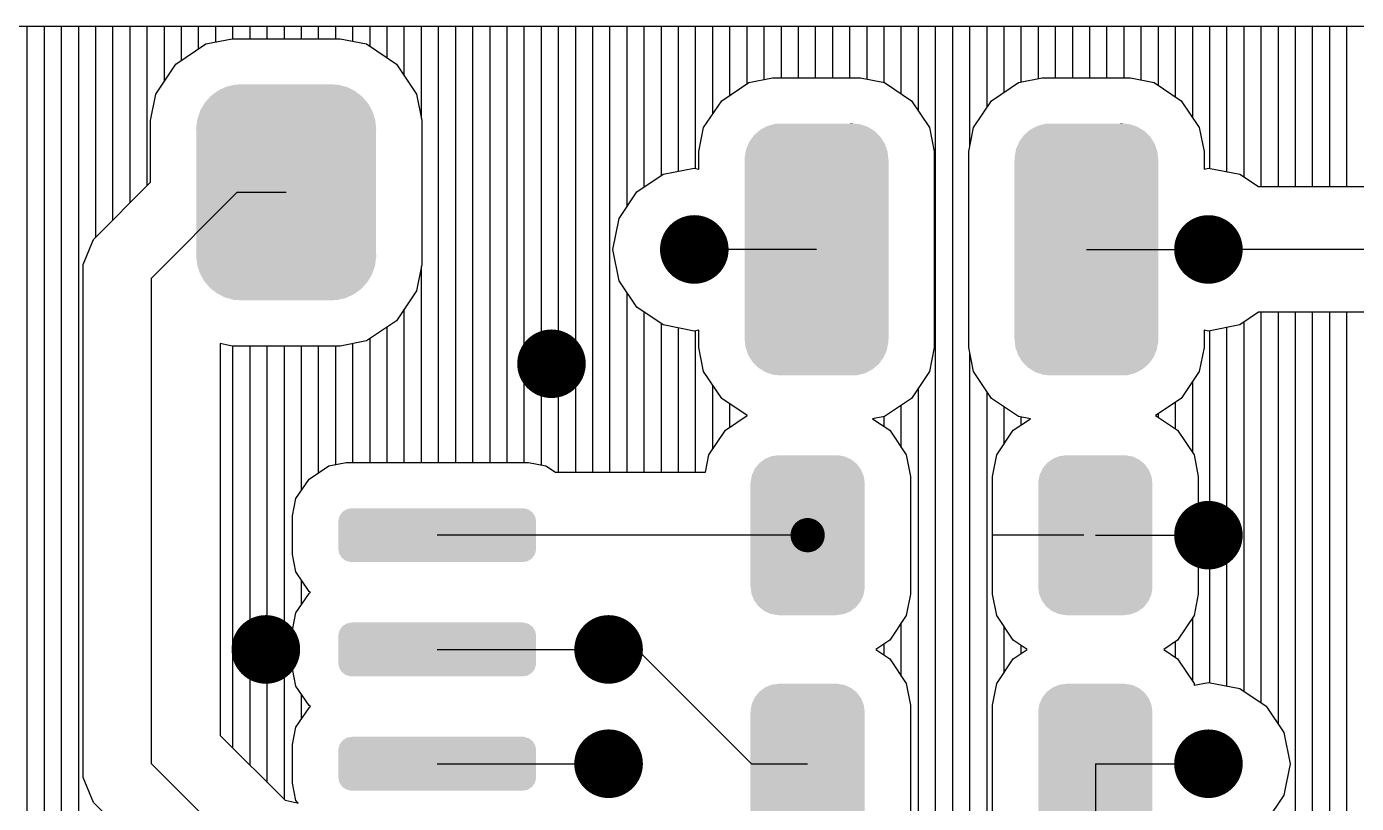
# Model space of a CAD drawing. Extents: x 295 to 953, y 10 to 290.
# Drawn here: x 621.68 to 646.07, y 120.65 to 134.9 of the extents above; entities that cross this region are included whole.
import ezdxf

# ---------------------------------------------------------------- set-up
doc = ezdxf.new("R2010")
doc.units = 0
doc.header["$LTSCALE"] = 5
doc.header["$MEASUREMENT"] = 0
doc.layers.get('0').update_dxf_attribs({"linetype": 'CONTINUOUS', "lineweight": 25})
doc.layers.add('DV-INT-A3_TOP', color=10, linetype='CONTINUOUS')

msp = doc.modelspace()

# ---------------------------------------------------------------- linework, layer by layer
for points, const_width in [([(633.609, 130.812, 1), (634.238, 130.812, 1)], 0.629), ([(643.039, 130.812, 1), (643.667, 130.812, 1)], 0.629), ([(630.99, 128.716, 1), (631.618, 128.716, 1)], 0.629), ([(643.039, 125.573, 1), (643.667, 125.573, 1)], 0.629), ([(635.845, 125.573, 1), (636.159, 125.573, 1)], 0.314), ([(625.751, 123.478, 1), (626.38, 123.478, 1)], 0.629), ([(632.037, 123.478, 1), (632.666, 123.478, 1)], 0.629), ([(632.037, 121.382, 1), (632.666, 121.382, 1)], 0.629), ([(643.039, 121.382, 1), (643.667, 121.382, 1)], 0.629)]:
    msp.add_lwpolyline(points, format="xyb", close=True, dxfattribs=dict(const_width=const_width))
for points in [[(625.059, 133.629), (625.176, 133.715), (627.814, 133.629), (627.704, 133.715)], [(625.176, 133.715), (625.193, 133.727), (627.704, 133.715), (627.679, 133.727)], [(625.193, 133.727), (625.326, 133.789), (627.679, 133.727), (627.556, 133.789)], [(625.326, 133.789), (625.344, 133.797), (627.556, 133.789), (627.525, 133.797)], [(625.344, 133.797), (625.49, 133.831), (627.525, 133.797), (627.395, 133.831)], [(625.49, 133.831), (625.505, 133.835), (627.395, 133.831), (627.336, 133.835)], [(625.505, 133.835), (625.671, 133.84), (627.336, 133.835), (627.252, 133.84)], [(627.205, 133.84), (627.229, 133.841), (627.252, 133.84), (627.229, 133.841)], [(624.863, 133.362), (624.936, 133.486), (628.011, 133.362), (627.943, 133.486)], [(624.936, 133.486), (624.947, 133.505), (627.943, 133.486), (627.926, 133.505)], [(624.947, 133.505), (625.044, 133.612), (627.926, 133.505), (627.835, 133.612)], [(625.044, 133.612), (625.059, 133.629), (627.835, 133.612), (627.814, 133.629)], [(624.787, 133.04), (624.806, 133.182), (628.087, 133.04), (628.073, 133.182)], [(624.806, 133.182), (624.809, 133.205), (628.073, 133.182), (628.065, 133.205)], [(624.809, 133.205), (624.855, 133.34), (628.065, 133.205), (628.023, 133.34)], [(624.855, 133.34), (624.863, 133.362), (628.023, 133.34), (628.011, 133.362)], [(624.787, 133.016), (624.787, 133.04), (628.089, 133.016), (628.087, 133.04)], [(624.789, 132.958), (624.787, 133.016), (628.087, 132.958), (628.089, 133.016)], [(624.789, 130.762), (624.789, 132.958), (628.087, 130.762), (628.087, 132.958)], [(635.024, 132.912), (635.104, 132.981), (637.302, 132.912), (637.233, 132.981)], [(635.104, 132.981), (635.137, 133.009), (637.233, 132.981), (637.187, 133.009)], [(635.137, 133.009), (635.232, 133.059), (637.187, 133.009), (637.107, 133.059)], [(635.232, 133.059), (635.268, 133.078), (637.107, 133.059), (637.052, 133.078)], [(635.268, 133.078), (635.379, 133.107), (637.052, 133.078), (636.966, 133.107)], [(635.379, 133.107), (635.412, 133.116), (636.966, 133.107), (636.884, 133.116)], [(635.412, 133.116), (635.56, 133.121), (636.884, 133.116), (636.837, 133.121)], [(636.772, 133.121), (636.818, 133.123), (636.837, 133.121), (636.818, 133.123)], [(639.973, 132.912), (640.053, 132.981), (642.251, 132.912), (642.182, 132.981)], [(640.053, 132.981), (640.086, 133.009), (642.182, 132.981), (642.137, 133.009)], [(640.086, 133.009), (640.182, 133.059), (642.137, 133.009), (642.056, 133.059)], [(640.182, 133.059), (640.218, 133.078), (642.056, 133.059), (642.001, 133.078)], [(640.218, 133.078), (640.328, 133.107), (642.001, 133.078), (641.916, 133.107)], [(640.328, 133.107), (640.361, 133.116), (641.916, 133.107), (641.833, 133.116)], [(640.361, 133.116), (640.51, 133.121), (641.833, 133.116), (641.787, 133.121)], [(641.722, 133.121), (641.768, 133.123), (641.787, 133.121), (641.768, 133.123)], [(634.876, 132.657), (634.917, 132.751), (637.451, 132.657), (637.418, 132.751)], [(634.917, 132.751), (634.936, 132.793), (637.418, 132.751), (637.391, 132.793)], [(634.936, 132.793), (634.997, 132.876), (637.391, 132.793), (637.338, 132.876)], [(634.997, 132.876), (635.024, 132.912), (637.338, 132.876), (637.302, 132.912)], [(639.826, 132.657), (639.867, 132.751), (642.4, 132.657), (642.367, 132.751)], [(639.867, 132.751), (639.885, 132.793), (642.367, 132.751), (642.341, 132.793)], [(639.885, 132.793), (639.947, 132.876), (642.341, 132.793), (642.288, 132.876)], [(639.947, 132.876), (639.973, 132.912), (642.288, 132.876), (642.251, 132.912)], [(634.845, 129.163), (634.845, 132.461), (637.486, 129.163), (637.486, 132.461)], [(634.847, 132.463), (634.849, 132.511), (637.484, 132.463), (637.478, 132.511)], [(634.847, 132.461), (634.847, 132.463), (637.484, 132.461), (637.484, 132.463)], [(634.849, 132.511), (634.868, 132.611), (637.478, 132.511), (637.467, 132.611)], [(634.868, 132.611), (634.876, 132.657), (637.467, 132.611), (637.451, 132.657)], [(639.795, 129.163), (639.795, 132.461), (642.435, 129.163), (642.435, 132.461)], [(639.797, 132.463), (639.799, 132.511), (642.433, 132.463), (642.428, 132.511)], [(639.797, 132.461), (639.797, 132.463), (642.433, 132.461), (642.433, 132.463)], [(639.799, 132.511), (639.817, 132.611), (642.428, 132.511), (642.416, 132.611)], [(639.817, 132.611), (639.826, 132.657), (642.416, 132.611), (642.4, 132.657)], [(624.787, 130.703), (624.789, 130.761), (628.089, 130.703), (628.087, 130.761)], [(624.789, 130.761), (624.789, 130.762), (628.087, 130.761), (628.087, 130.762)], [(624.789, 130.679), (624.787, 130.703), (628.089, 130.679), (628.089, 130.703)], [(624.804, 130.538), (624.789, 130.679), (628.071, 130.538), (628.089, 130.679)], [(624.811, 130.514), (624.804, 130.538), (628.068, 130.514), (628.071, 130.538)], [(624.853, 130.379), (624.811, 130.514), (628.021, 130.379), (628.068, 130.514)], [(624.865, 130.357), (624.853, 130.379), (628.013, 130.357), (628.021, 130.379)], [(624.933, 130.233), (624.865, 130.357), (627.941, 130.233), (628.013, 130.357)], [(624.95, 130.214), (624.933, 130.233), (627.929, 130.214), (627.941, 130.233)], [(625.041, 130.107), (624.95, 130.214), (627.832, 130.107), (627.929, 130.214)], [(625.062, 130.09), (625.041, 130.107), (627.818, 130.09), (627.832, 130.107)], [(625.172, 130.005), (625.062, 130.09), (627.701, 130.005), (627.818, 130.09)], [(625.197, 129.992), (625.172, 130.005), (627.684, 129.992), (627.701, 130.005)], [(625.321, 129.93), (625.197, 129.992), (627.551, 129.93), (627.684, 129.992)], [(625.352, 129.922), (625.321, 129.93), (627.533, 129.922), (627.551, 129.93)], [(625.481, 129.888), (625.352, 129.922), (627.386, 129.888), (627.533, 129.922)], [(625.541, 129.884), (625.481, 129.888), (627.371, 129.884), (627.386, 129.888)], [(625.624, 129.879), (625.541, 129.884), (627.205, 129.879), (627.371, 129.884)], [(625.647, 129.878), (625.624, 129.879), (625.647, 129.878), (625.671, 129.879)], [(634.847, 129.161), (634.847, 129.163), (637.484, 129.161), (637.484, 129.163)], [(634.853, 129.113), (634.847, 129.161), (637.482, 129.113), (637.484, 129.161)], [(634.864, 129.013), (634.853, 129.113), (637.463, 129.013), (637.482, 129.113)], [(639.797, 129.161), (639.797, 129.163), (642.433, 129.161), (642.433, 129.163)], [(639.802, 129.113), (639.797, 129.161), (642.431, 129.113), (642.433, 129.161)], [(639.814, 129.013), (639.802, 129.113), (642.413, 129.013), (642.431, 129.113)], [(634.88, 128.967), (634.864, 129.013), (637.455, 128.967), (637.463, 129.013)], [(634.913, 128.873), (634.88, 128.967), (637.414, 128.873), (637.455, 128.967)], [(634.94, 128.831), (634.913, 128.873), (637.395, 128.831), (637.414, 128.873)], [(634.993, 128.747), (634.94, 128.831), (637.334, 128.747), (637.395, 128.831)], [(639.83, 128.967), (639.814, 129.013), (642.404, 128.967), (642.413, 129.013)], [(639.863, 128.873), (639.83, 128.967), (642.363, 128.873), (642.404, 128.967)], [(639.89, 128.831), (639.863, 128.873), (642.345, 128.831), (642.363, 128.873)], [(639.942, 128.747), (639.89, 128.831), (642.283, 128.747), (642.345, 128.831)], [(635.029, 128.711), (634.993, 128.747), (637.307, 128.711), (637.334, 128.747)], [(635.098, 128.643), (635.029, 128.711), (637.227, 128.643), (637.307, 128.711)], [(635.143, 128.615), (635.098, 128.643), (637.194, 128.615), (637.227, 128.643)], [(635.224, 128.564), (635.143, 128.615), (637.099, 128.564), (637.194, 128.615)], [(635.279, 128.545), (635.224, 128.564), (637.063, 128.545), (637.099, 128.564)], [(635.365, 128.516), (635.279, 128.545), (636.952, 128.516), (637.063, 128.545)], [(639.979, 128.711), (639.942, 128.747), (642.257, 128.711), (642.283, 128.747)], [(640.048, 128.643), (639.979, 128.711), (642.177, 128.643), (642.257, 128.711)], [(640.093, 128.615), (640.048, 128.643), (642.144, 128.615), (642.177, 128.643)], [(640.174, 128.564), (640.093, 128.615), (642.048, 128.564), (642.144, 128.615)], [(640.229, 128.545), (640.174, 128.564), (642.013, 128.545), (642.048, 128.564)], [(640.314, 128.516), (640.229, 128.545), (641.901, 128.516), (642.013, 128.545)], [(635.446, 128.507), (635.365, 128.516), (636.919, 128.507), (636.952, 128.516)], [(635.493, 128.503), (635.446, 128.507), (636.771, 128.503), (636.919, 128.507)], [(635.513, 128.501), (635.493, 128.503), (635.513, 128.501), (635.56, 128.503)], [(640.396, 128.507), (640.314, 128.516), (641.869, 128.507), (641.901, 128.516)], [(640.442, 128.503), (640.396, 128.507), (641.721, 128.503), (641.869, 128.507)], [(640.462, 128.501), (640.442, 128.503), (640.462, 128.501), (640.51, 128.503)], [(635.034, 126.794), (635.102, 126.877), (636.967, 126.794), (636.906, 126.877)], [(635.102, 126.877), (635.117, 126.896), (636.906, 126.877), (636.882, 126.896)], [(635.117, 126.896), (635.205, 126.96), (636.882, 126.896), (636.803, 126.96)], [(635.205, 126.96), (635.224, 126.974), (636.803, 126.96), (636.773, 126.974)], [(635.224, 126.974), (635.328, 127.016), (636.773, 126.974), (636.683, 127.016)], [(635.328, 127.016), (635.347, 127.023), (636.683, 127.016), (636.642, 127.023)], [(635.347, 127.023), (635.473, 127.039), (636.642, 127.023), (636.553, 127.039)], [(635.473, 127.039), (635.478, 127.04), (636.553, 127.039), (636.526, 127.04)], [(640.31, 126.794), (640.378, 126.877), (642.243, 126.794), (642.182, 126.877)], [(640.378, 126.877), (640.394, 126.896), (642.182, 126.877), (642.159, 126.896)], [(640.394, 126.896), (640.482, 126.96), (642.159, 126.896), (642.08, 126.96)], [(640.482, 126.96), (640.501, 126.974), (642.08, 126.96), (642.05, 126.974)], [(640.501, 126.974), (640.605, 127.016), (642.05, 126.974), (641.96, 127.016)], [(640.605, 127.016), (640.623, 127.023), (641.96, 127.016), (641.918, 127.023)], [(640.623, 127.023), (640.749, 127.039), (641.918, 127.023), (641.83, 127.039)], [(640.749, 127.039), (640.755, 127.04), (641.83, 127.039), (641.802, 127.04)], [(634.955, 126.543), (634.974, 126.647), (637.046, 126.543), (637.033, 126.647)], [(634.974, 126.647), (634.978, 126.673), (637.033, 126.647), (637.023, 126.673)], [(634.978, 126.673), (635.023, 126.77), (637.023, 126.673), (636.984, 126.77)], [(635.023, 126.77), (635.034, 126.794), (636.984, 126.77), (636.967, 126.794)], [(640.231, 126.543), (640.25, 126.647), (642.323, 126.543), (642.31, 126.647)], [(640.25, 126.647), (640.255, 126.673), (642.31, 126.647), (642.299, 126.673)], [(640.255, 126.673), (640.3, 126.77), (642.299, 126.673), (642.261, 126.77)], [(640.3, 126.77), (640.31, 126.794), (642.261, 126.77), (642.243, 126.794)], [(634.954, 126.516), (634.955, 126.543), (637.05, 126.516), (637.046, 126.543)], [(634.954, 124.63), (634.954, 126.516), (637.05, 124.63), (637.05, 126.516)], [(640.231, 126.516), (640.231, 126.543), (642.326, 126.516), (642.323, 126.543)], [(640.231, 124.63), (640.231, 126.516), (642.326, 124.63), (642.326, 126.516)], [(627.395, 125.844), (627.414, 125.909), (631.019, 125.844), (631.007, 125.909)], [(627.414, 125.909), (627.42, 125.931), (631.007, 125.909), (630.993, 125.931)], [(627.42, 125.931), (627.462, 125.987), (630.993, 125.931), (630.959, 125.987)], [(627.462, 125.987), (627.475, 126.003), (630.959, 125.987), (630.937, 126.003)], [(627.475, 126.003), (627.536, 126.041), (630.937, 126.003), (630.887, 126.041)], [(627.536, 126.041), (627.552, 126.051), (630.887, 126.041), (630.853, 126.051)], [(627.552, 126.051), (627.635, 126.066), (630.853, 126.051), (630.8, 126.066)], [(627.635, 126.066), (627.641, 126.068), (630.8, 126.066), (630.776, 126.068)], [(627.394, 125.82), (627.395, 125.844), (631.023, 125.82), (631.019, 125.844)], [(627.394, 125.326), (627.394, 125.82), (631.023, 125.326), (631.023, 125.82)], [(627.398, 125.302), (627.394, 125.326), (631.022, 125.302), (631.023, 125.326)], [(627.41, 125.237), (627.398, 125.302), (631.003, 125.237), (631.022, 125.302)], [(627.424, 125.215), (627.41, 125.237), (630.997, 125.215), (631.003, 125.237)], [(627.458, 125.16), (627.424, 125.215), (630.955, 125.16), (630.997, 125.215)], [(627.48, 125.143), (627.458, 125.16), (630.942, 125.143), (630.955, 125.16)], [(627.53, 125.105), (627.48, 125.143), (630.881, 125.105), (630.942, 125.143)], [(627.564, 125.095), (627.53, 125.105), (630.865, 125.095), (630.881, 125.105)], [(627.617, 125.08), (627.564, 125.095), (630.782, 125.08), (630.865, 125.095)], [(627.641, 125.079), (627.617, 125.08), (630.776, 125.079), (630.782, 125.08)], [(634.958, 124.603), (634.954, 124.63), (637.049, 124.603), (637.05, 124.63)], [(634.971, 124.499), (634.958, 124.603), (637.03, 124.499), (637.049, 124.603)], [(634.981, 124.473), (634.971, 124.499), (637.026, 124.473), (637.03, 124.499)], [(635.02, 124.376), (634.981, 124.473), (636.981, 124.376), (637.026, 124.473)], [(640.234, 124.603), (640.231, 124.63), (642.326, 124.603), (642.326, 124.63)], [(640.247, 124.499), (640.234, 124.603), (642.307, 124.499), (642.326, 124.603)], [(640.258, 124.473), (640.247, 124.499), (642.302, 124.473), (642.307, 124.499)], [(640.297, 124.376), (640.258, 124.473), (642.258, 124.376), (642.302, 124.473)], [(635.037, 124.353), (635.02, 124.376), (636.97, 124.353), (636.981, 124.376)], [(635.098, 124.269), (635.037, 124.353), (636.902, 124.269), (636.97, 124.353)], [(635.122, 124.25), (635.098, 124.269), (636.887, 124.25), (636.902, 124.269)], [(635.201, 124.186), (635.122, 124.25), (636.799, 124.186), (636.887, 124.25)], [(635.231, 124.172), (635.201, 124.186), (636.78, 124.172), (636.799, 124.186)], [(635.321, 124.13), (635.231, 124.172), (636.676, 124.13), (636.78, 124.172)], [(640.314, 124.353), (640.297, 124.376), (642.247, 124.353), (642.258, 124.376)], [(640.375, 124.269), (640.314, 124.353), (642.179, 124.269), (642.247, 124.353)], [(640.398, 124.25), (640.375, 124.269), (642.163, 124.25), (642.179, 124.269)], [(640.477, 124.186), (640.398, 124.25), (642.075, 124.186), (642.163, 124.25)], [(640.507, 124.172), (640.477, 124.186), (642.056, 124.172), (642.075, 124.186)], [(640.597, 124.13), (640.507, 124.172), (641.952, 124.13), (642.056, 124.172)], [(627.462, 123.891), (627.475, 123.908), (630.959, 123.891), (630.937, 123.908)], [(627.475, 123.908), (627.536, 123.946), (630.937, 123.908), (630.887, 123.946)], [(627.536, 123.946), (627.552, 123.955), (630.887, 123.946), (630.853, 123.955)], [(627.552, 123.955), (627.635, 123.971), (630.853, 123.955), (630.8, 123.971)], [(627.635, 123.971), (627.641, 123.972), (630.8, 123.971), (630.776, 123.972)], [(635.362, 124.123), (635.321, 124.13), (636.657, 124.123), (636.676, 124.13)], [(635.451, 124.107), (635.362, 124.123), (636.531, 124.107), (636.657, 124.123)], [(635.478, 124.106), (635.451, 124.107), (636.526, 124.106), (636.531, 124.107)], [(640.639, 124.123), (640.597, 124.13), (641.934, 124.123), (641.952, 124.13)], [(640.727, 124.107), (640.639, 124.123), (641.808, 124.107), (641.934, 124.123)], [(640.755, 124.106), (640.727, 124.107), (641.802, 124.106), (641.808, 124.107)], [(627.394, 123.725), (627.395, 123.748), (631.023, 123.725), (631.019, 123.748)], [(627.394, 123.23), (627.394, 123.725), (631.023, 123.23), (631.023, 123.725)], [(627.395, 123.748), (627.414, 123.814), (631.019, 123.748), (631.007, 123.814)], [(627.414, 123.814), (627.42, 123.836), (631.007, 123.814), (630.993, 123.836)], [(627.42, 123.836), (627.462, 123.891), (630.993, 123.836), (630.959, 123.891)], [(627.398, 123.207), (627.394, 123.23), (631.022, 123.207), (631.023, 123.23)], [(627.41, 123.141), (627.398, 123.207), (631.003, 123.141), (631.022, 123.207)], [(627.424, 123.12), (627.41, 123.141), (630.997, 123.12), (631.003, 123.141)], [(627.458, 123.064), (627.424, 123.12), (630.955, 123.064), (630.997, 123.12)], [(627.48, 123.047), (627.458, 123.064), (630.942, 123.047), (630.955, 123.064)], [(627.53, 123.009), (627.48, 123.047), (630.881, 123.009), (630.942, 123.047)], [(627.564, 123), (627.53, 123.009), (630.865, 123), (630.881, 123.009)], [(627.617, 122.984), (627.564, 123), (630.782, 122.984), (630.865, 123)], [(627.641, 122.983), (627.617, 122.984), (630.776, 122.983), (630.782, 122.984)], [(635.034, 122.603), (635.102, 122.686), (636.967, 122.603), (636.906, 122.686)], [(635.102, 122.686), (635.117, 122.705), (636.906, 122.686), (636.882, 122.705)], [(635.117, 122.705), (635.205, 122.769), (636.882, 122.705), (636.803, 122.769)], [(635.205, 122.769), (635.224, 122.783), (636.803, 122.769), (636.773, 122.783)], [(635.224, 122.783), (635.328, 122.825), (636.773, 122.783), (636.683, 122.825)], [(635.328, 122.825), (635.347, 122.832), (636.683, 122.825), (636.642, 122.832)], [(635.347, 122.832), (635.473, 122.848), (636.642, 122.832), (636.553, 122.848)], [(635.473, 122.848), (635.478, 122.849), (636.553, 122.848), (636.526, 122.849)], [(640.31, 122.603), (640.378, 122.686), (642.243, 122.603), (642.182, 122.686)], [(640.378, 122.686), (640.394, 122.705), (642.182, 122.686), (642.159, 122.705)], [(640.394, 122.705), (640.482, 122.769), (642.159, 122.705), (642.08, 122.769)], [(640.482, 122.769), (640.501, 122.783), (642.08, 122.769), (642.05, 122.783)], [(640.501, 122.783), (640.605, 122.825), (642.05, 122.783), (641.96, 122.825)], [(640.605, 122.825), (640.623, 122.832), (641.96, 122.825), (641.918, 122.832)], [(640.623, 122.832), (640.749, 122.848), (641.918, 122.832), (641.83, 122.848)], [(640.749, 122.848), (640.755, 122.849), (641.83, 122.848), (641.802, 122.849)], [(634.955, 122.352), (634.974, 122.456), (637.046, 122.352), (637.033, 122.456)], [(634.974, 122.456), (634.978, 122.482), (637.033, 122.456), (637.023, 122.482)], [(634.978, 122.482), (635.023, 122.579), (637.023, 122.482), (636.984, 122.579)], [(635.023, 122.579), (635.034, 122.603), (636.984, 122.579), (636.967, 122.603)], [(640.231, 122.352), (640.25, 122.456), (642.323, 122.352), (642.31, 122.456)], [(640.25, 122.456), (640.255, 122.482), (642.31, 122.456), (642.299, 122.482)], [(640.255, 122.482), (640.3, 122.579), (642.299, 122.482), (642.261, 122.579)], [(640.3, 122.579), (640.31, 122.603), (642.261, 122.579), (642.243, 122.603)], [(634.954, 122.325), (634.955, 122.352), (637.05, 122.325), (637.046, 122.352)], [(634.954, 120.439), (634.954, 122.325), (637.05, 120.439), (637.05, 122.325)], [(640.231, 122.325), (640.231, 122.352), (642.326, 122.325), (642.323, 122.352)], [(640.231, 120.439), (640.231, 122.325), (642.326, 120.439), (642.326, 122.325)], [(627.395, 121.653), (627.414, 121.718), (631.019, 121.653), (631.007, 121.718)], [(627.414, 121.718), (627.42, 121.74), (631.007, 121.718), (630.993, 121.74)], [(627.42, 121.74), (627.462, 121.796), (630.993, 121.74), (630.959, 121.796)], [(627.462, 121.796), (627.475, 121.812), (630.959, 121.796), (630.937, 121.812)], [(627.475, 121.812), (627.536, 121.85), (630.937, 121.812), (630.887, 121.85)], [(627.536, 121.85), (627.552, 121.86), (630.887, 121.85), (630.853, 121.86)], [(627.552, 121.86), (627.635, 121.875), (630.853, 121.86), (630.8, 121.875)], [(627.635, 121.875), (627.641, 121.877), (630.8, 121.875), (630.776, 121.877)], [(627.394, 121.629), (627.395, 121.653), (631.023, 121.629), (631.019, 121.653)], [(627.394, 121.135), (627.394, 121.629), (631.023, 121.135), (631.023, 121.629)], [(627.398, 121.111), (627.394, 121.135), (631.022, 121.111), (631.023, 121.135)], [(627.41, 121.046), (627.398, 121.111), (631.003, 121.046), (631.022, 121.111)], [(627.424, 121.024), (627.41, 121.046), (630.997, 121.024), (631.003, 121.046)], [(627.458, 120.969), (627.424, 121.024), (630.955, 120.969), (630.997, 121.024)], [(627.48, 120.952), (627.458, 120.969), (630.942, 120.952), (630.955, 120.969)], [(627.53, 120.914), (627.48, 120.952), (630.881, 120.914), (630.942, 120.952)], [(627.564, 120.904), (627.53, 120.914), (630.865, 120.904), (630.881, 120.914)], [(627.617, 120.889), (627.564, 120.904), (630.782, 120.889), (630.865, 120.904)], [(627.641, 120.888), (627.617, 120.889), (630.776, 120.888), (630.782, 120.889)]]:
    msp.add_solid(points)
at = {"layer": 'DV-INT-A3_TOP', "color": 7}
for p, q in [((655.452, 134.898), (602.969, 134.898)), ((621.69, 101.37), (621.69, 134.898)), ((622.004, 101.37), (622.004, 134.898)), ((622.318, 101.37), (622.318, 134.898)), ((622.633, 107.992), (622.633, 134.898)), ((622.947, 131.038), (622.947, 134.898)), ((623.261, 131.352), (623.261, 134.898)), ((623.576, 131.667), (623.576, 134.898)), ((623.89, 131.981), (623.89, 134.898)), ((624.204, 133.896), (624.204, 134.898)), ((624.519, 134.282), (624.519, 134.898)), ((624.833, 134.492), (624.833, 134.898)), ((625.147, 134.617), (625.147, 134.898)), ((625.462, 134.676), (625.462, 134.898)), ((625.776, 134.676), (625.776, 134.898)), ((626.09, 134.676), (626.09, 134.898)), ((626.405, 134.676), (626.405, 134.898)), ((626.719, 134.676), (626.719, 134.898)), ((627.033, 134.676), (627.033, 134.898)), ((627.348, 134.676), (627.348, 134.898)), ((627.662, 134.63), (627.662, 134.898)), ((627.976, 134.538), (627.976, 134.898)), ((628.291, 134.328), (628.291, 134.898)), ((628.605, 134.001), (628.605, 134.898)), ((628.919, 133.217), (628.919, 134.898)), ((629.234, 126.906), (629.234, 134.898)), ((629.548, 126.906), (629.548, 134.898)), ((629.862, 126.906), (629.862, 134.898)), ((630.177, 126.906), (630.177, 134.898)), ((630.491, 126.906), (630.491, 134.898)), ((630.805, 126.906), (630.805, 134.898)), ((631.12, 126.86), (631.12, 134.898)), ((631.434, 126.726), (631.434, 134.898)), ((631.748, 126.726), (631.748, 134.898)), ((632.063, 126.726), (632.063, 134.898)), ((632.377, 126.726), (632.377, 134.898)), ((632.691, 131.6), (632.691, 134.898)), ((633.005, 131.96), (633.005, 134.898)), ((633.32, 132.17), (633.32, 134.898)), ((633.634, 132.245), (633.634, 134.898)), ((633.948, 132.3), (633.948, 134.898)), ((634.263, 133.297), (634.263, 134.898)), ((634.577, 133.641), (634.577, 134.898)), ((634.891, 133.85), (634.891, 134.898)), ((635.206, 133.926), (635.206, 134.898)), ((635.52, 133.959), (635.52, 134.898)), ((635.834, 133.959), (635.834, 134.898)), ((636.149, 133.959), (636.149, 134.898)), ((636.463, 133.959), (636.463, 134.898)), ((636.777, 133.959), (636.777, 134.898)), ((637.092, 133.934), (637.092, 134.898)), ((637.406, 133.871), (637.406, 134.898)), ((637.72, 133.666), (637.72, 134.898)), ((638.035, 133.347), (638.035, 134.898)), ((638.349, 101.37), (638.349, 134.898)), ((638.663, 101.37), (638.663, 134.898)), ((638.978, 132.706), (638.978, 134.898)), ((639.292, 133.414), (639.292, 134.898)), ((639.606, 133.695), (639.606, 134.898)), ((639.921, 133.88), (639.921, 134.898)), ((640.235, 133.942), (640.235, 134.898)), ((640.549, 133.959), (640.549, 134.898)), ((640.864, 133.959), (640.864, 134.898)), ((641.178, 133.959), (641.178, 134.898)), ((641.492, 133.959), (641.492, 134.898)), ((641.807, 133.959), (641.807, 134.898)), ((642.121, 133.917), (642.121, 134.898)), ((642.435, 133.821), (642.435, 134.898)), ((642.75, 133.611), (642.75, 134.898)), ((643.064, 133.23), (643.064, 134.898)), ((643.378, 132.3), (643.378, 134.898)), ((643.693, 132.237), (643.693, 134.898)), ((644.007, 132.14), (644.007, 134.898)), ((644.321, 131.964), (644.321, 134.898)), ((644.636, 131.964), (644.636, 134.898)), ((644.95, 131.964), (644.95, 134.898)), ((645.264, 131.964), (645.264, 134.898)), ((645.578, 131.964), (645.578, 134.898)), ((645.893, 131.964), (645.893, 134.898)), ((624.963, 134.58), (625.449, 134.676)), ((625.449, 134.676), (627.427, 134.676)), ((627.427, 134.676), (627.913, 134.58)), ((624.414, 134.211), (624.963, 134.58)), ((627.913, 134.58), (628.462, 134.211)), ((624.045, 133.662), (624.414, 134.211)), ((628.462, 134.211), (628.831, 133.662)), ((634.921, 133.871), (635.357, 133.959)), ((635.357, 133.959), (636.974, 133.959)), ((636.974, 133.959), (637.41, 133.871)), ((639.87, 133.871), (640.306, 133.959)), ((640.306, 133.959), (641.924, 133.959)), ((641.924, 133.959), (642.36, 133.871)), ((623.949, 133.176), (624.045, 133.662)), ((628.831, 133.662), (628.928, 133.176)), ((634.426, 133.54), (634.921, 133.871)), ((637.41, 133.871), (637.905, 133.54)), ((639.376, 133.54), (639.87, 133.871)), ((642.36, 133.871), (642.854, 133.54)), ((634.095, 133.046), (634.426, 133.54)), ((637.905, 133.54), (638.236, 133.046)), ((639.045, 133.046), (639.376, 133.54)), ((642.854, 133.54), (643.185, 133.046)), ((623.949, 132.044), (623.949, 133.176)), ((628.928, 133.176), (628.928, 130.539)), ((634.007, 132.606), (634.095, 133.046)), ((638.236, 133.046), (638.324, 132.606)), ((638.957, 132.606), (639.045, 133.046)), ((643.185, 133.046), (643.273, 132.606)), ((634.007, 132.287), (634.007, 132.606)), ((638.324, 132.606), (638.324, 129.014)), ((638.957, 129.014), (638.957, 132.606)), ((643.273, 132.606), (643.273, 132.287)), ((633.353, 132.191), (633.923, 132.304)), ((633.923, 132.304), (634.007, 132.287)), ((643.273, 132.287), (643.353, 132.304)), ((643.353, 132.304), (643.927, 132.191)), ((622.905, 130.996), (623.949, 132.044)), ((632.867, 131.868), (633.353, 132.191)), ((643.927, 132.191), (644.271, 131.964)), ((644.271, 131.964), (647.678, 131.964)), ((623.97, 130.288), (625.541, 131.86)), ((625.541, 131.86), (626.438, 131.86)), ((632.544, 131.382), (632.867, 131.868)), ((632.431, 130.812), (632.544, 131.382)), ((622.712, 130.535), (622.905, 130.996)), ((632.544, 130.238), (632.431, 130.812)), ((636.166, 130.812), (633.923, 130.812)), ((641.115, 130.812), (643.353, 130.812)), ((648.592, 130.812), (643.353, 130.812)), ((622.712, 121.131), (622.712, 130.535)), ((628.928, 130.539), (628.831, 130.053)), ((628.919, 126.906), (628.919, 130.497)), ((623.97, 121.382), (623.97, 130.288)), ((628.831, 130.053), (628.462, 129.504)), ((632.867, 129.751), (632.544, 130.238)), ((632.691, 126.726), (632.691, 130.02)), ((628.605, 126.906), (628.605, 129.714)), ((633.353, 129.429), (632.867, 129.751)), ((633.005, 126.726), (633.005, 129.659)), ((644.271, 129.659), (643.927, 129.429)), ((647.678, 129.659), (644.271, 129.659)), ((644.321, 122.501), (644.321, 129.659)), ((644.636, 122.107), (644.636, 129.659)), ((644.95, 101.37), (644.95, 129.659)), ((645.264, 101.37), (645.264, 129.659)), ((645.578, 101.37), (645.578, 129.659)), ((645.893, 101.37), (645.893, 129.659)), ((628.462, 129.504), (627.913, 129.135)), ((628.291, 126.906), (628.291, 129.387)), ((633.32, 126.726), (633.32, 129.45)), ((633.923, 129.316), (633.353, 129.429)), ((633.634, 126.726), (633.634, 129.374)), ((634.007, 129.332), (633.923, 129.316)), ((633.948, 126.726), (633.948, 129.32)), ((634.007, 129.014), (634.007, 129.332)), ((643.353, 129.316), (643.273, 129.332)), ((643.273, 129.332), (643.273, 129.014)), ((643.927, 129.429), (643.353, 129.316)), ((643.378, 122.87), (643.378, 129.32)), ((643.693, 122.807), (643.693, 129.383)), ((644.007, 122.711), (644.007, 129.479)), ((625.449, 129.039), (625.227, 129.085)), ((625.227, 129.085), (625.227, 121.902)), ((627.427, 129.039), (625.449, 129.039)), ((625.462, 121.667), (625.462, 129.039)), ((625.776, 121.353), (625.776, 129.039)), ((626.09, 121.038), (626.09, 129.039)), ((626.405, 120.724), (626.405, 129.039)), ((626.719, 126.39), (626.719, 129.039)), ((627.033, 126.717), (627.033, 129.039)), ((627.348, 126.868), (627.348, 129.039)), ((627.913, 129.135), (627.427, 129.039)), ((627.662, 126.906), (627.662, 129.085)), ((627.976, 126.906), (627.976, 129.177)), ((634.095, 128.574), (634.007, 129.014)), ((638.324, 129.014), (638.236, 128.574)), ((639.045, 128.574), (638.957, 129.014)), ((638.978, 109.656), (638.978, 128.913)), ((643.273, 129.014), (643.185, 128.574)), ((634.426, 128.079), (634.095, 128.574)), ((638.236, 128.574), (637.905, 128.079)), ((639.376, 128.079), (639.045, 128.574)), ((643.185, 128.574), (642.854, 128.079)), ((634.263, 127.149), (634.263, 128.322)), ((643.064, 127.082), (643.064, 128.389)), ((634.896, 127.765), (634.426, 128.079)), ((637.905, 128.079), (637.41, 127.748)), ((638.035, 110.297), (638.035, 128.272)), ((639.292, 110.364), (639.292, 128.205)), ((639.87, 127.748), (639.376, 128.079)), ((642.854, 128.079), (642.385, 127.765)), ((634.577, 127.551), (634.577, 127.979)), ((637.72, 127.178), (637.72, 127.954)), ((639.606, 127.241), (639.606, 127.924)), ((642.75, 127.522), (642.75, 128.008)), ((634.493, 127.497), (634.896, 127.765)), ((634.891, 127.761), (634.891, 127.769)), ((637.41, 127.748), (637.192, 127.706)), ((637.192, 127.706), (637.507, 127.497)), ((637.406, 127.564), (637.406, 127.748)), ((639.774, 127.497), (640.088, 127.706)), ((640.088, 127.706), (639.87, 127.748)), ((639.921, 127.593), (639.921, 127.74)), ((642.385, 127.765), (642.787, 127.497)), ((642.435, 127.731), (642.435, 127.798)), ((634.192, 127.044), (634.493, 127.497)), ((637.507, 127.497), (637.808, 127.044)), ((639.472, 127.044), (639.774, 127.497)), ((642.787, 127.497), (643.089, 127.044)), ((626.861, 126.6), (627.218, 126.843)), ((627.218, 126.843), (627.536, 126.906)), ((627.536, 126.906), (630.885, 126.906)), ((630.885, 126.906), (631.203, 126.843)), ((631.203, 126.843), (631.379, 126.726)), ((634.129, 126.726), (634.192, 127.044)), ((637.808, 127.044), (637.888, 126.65)), ((639.393, 126.65), (639.472, 127.044)), ((643.089, 127.044), (643.164, 126.65)), ((626.618, 126.244), (626.861, 126.6)), ((631.379, 126.726), (634.129, 126.726)), ((637.888, 126.65), (637.888, 124.492)), ((639.393, 124.492), (639.393, 126.65)), ((643.164, 126.65), (643.164, 124.492)), ((626.556, 125.925), (626.618, 126.244)), ((626.556, 125.217), (626.556, 125.925)), ((636.002, 125.573), (629.208, 125.573)), ((641.069, 125.573), (639.393, 125.573)), ((641.279, 125.573), (643.353, 125.573)), ((641.488, 125.573), (643.164, 125.573)), ((626.618, 124.898), (626.556, 125.217)), ((626.861, 124.542), (626.618, 124.898)), ((626.719, 124.295), (626.719, 124.752)), ((626.618, 124.148), (626.861, 124.504)), ((626.887, 124.525), (626.861, 124.542)), ((626.861, 124.504), (626.887, 124.525)), ((637.888, 124.492), (637.808, 124.098)), ((639.472, 124.098), (639.393, 124.492)), ((643.164, 124.492), (643.089, 124.098)), ((626.556, 123.83), (626.618, 124.148)), ((637.808, 124.098), (637.507, 123.645)), ((637.72, 122.987), (637.72, 123.964)), ((639.774, 123.645), (639.472, 124.098)), ((639.606, 123.05), (639.606, 123.901)), ((643.089, 124.098), (642.787, 123.645)), ((643.064, 122.891), (643.064, 124.06)), ((626.556, 123.121), (626.556, 123.83)), ((629.208, 123.478), (632.352, 123.478)), ((632.352, 123.478), (632.876, 123.478)), ((634.971, 121.382), (632.876, 123.478)), ((637.507, 123.645), (637.251, 123.478)), ((637.251, 123.478), (637.507, 123.306)), ((637.406, 123.373), (637.406, 123.578)), ((640.03, 123.478), (639.774, 123.645)), ((639.774, 123.306), (640.03, 123.478)), ((639.921, 123.402), (639.921, 123.549)), ((642.787, 123.645), (642.532, 123.478)), ((642.532, 123.478), (642.787, 123.306)), ((642.75, 123.331), (642.75, 123.62)), ((637.507, 123.306), (637.808, 122.853)), ((639.472, 122.853), (639.774, 123.306)), ((642.787, 123.306), (643.089, 122.853)), ((626.618, 122.803), (626.556, 123.121)), ((626.861, 122.447), (626.618, 122.803)), ((637.808, 122.853), (637.888, 122.459)), ((639.393, 122.459), (639.472, 122.853)), ((643.089, 122.853), (643.093, 122.824)), ((643.093, 122.824), (643.353, 122.874)), ((643.353, 122.874), (643.927, 122.761)), ((643.927, 122.761), (644.413, 122.438)), ((626.719, 122.199), (626.719, 122.656)), ((626.887, 122.43), (626.861, 122.447)), ((637.888, 122.459), (637.888, 120.301)), ((639.393, 120.301), (639.393, 122.459)), ((644.413, 122.438), (644.736, 121.952)), ((626.618, 122.053), (626.861, 122.409)), ((626.861, 122.409), (626.887, 122.43)), ((626.556, 121.734), (626.618, 122.053)), ((644.736, 121.952), (644.849, 121.382)), ((625.227, 121.902), (626.421, 120.712)), ((626.556, 121.026), (626.556, 121.734)), ((626.065, 119.287), (623.97, 121.382)), ((629.208, 121.382), (632.352, 121.382)), ((634.971, 121.382), (636.002, 121.382)), ((641.279, 121.382), (643.353, 121.382)), ((641.279, 121.382), (641.279, 121.378)), ((641.279, 121.378), (641.279, 117.191)), ((644.849, 121.382), (644.736, 120.808)), ((622.905, 120.67), (622.712, 121.131)), ((626.618, 120.707), (626.556, 121.026)), ((644.736, 120.808), (644.413, 120.322)), ((623.261, 120.313), (622.905, 120.67)), ((626.421, 120.712), (626.639, 120.665)), ((626.656, 120.657), (626.618, 120.707)), ((626.639, 120.665), (626.656, 120.657))]:
    msp.add_line(p, q, dxfattribs=at)

doc.saveas('drawing.dxf')
